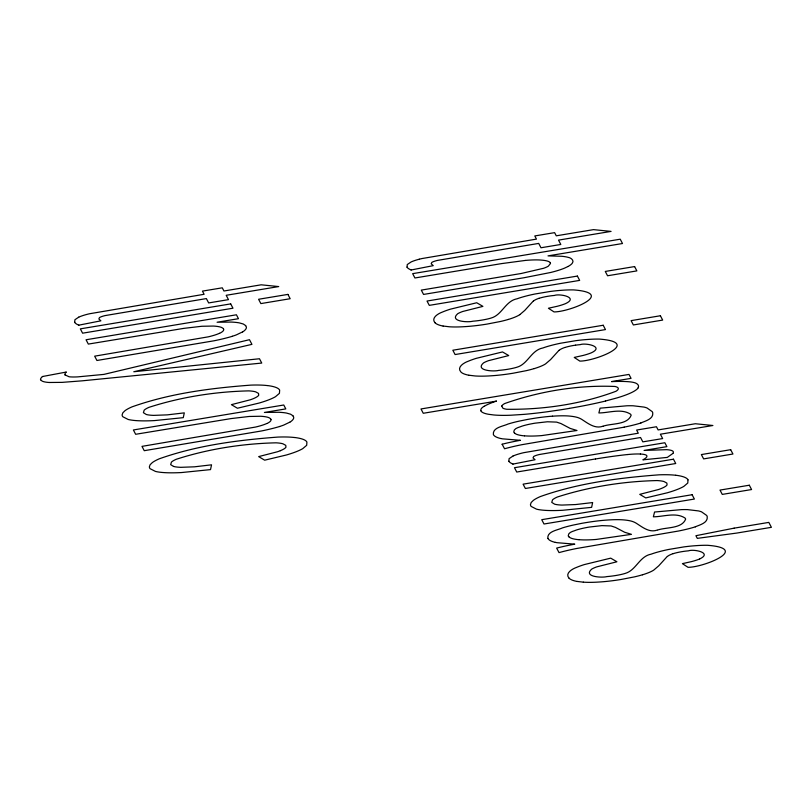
<?xml version="1.0" encoding="UTF-8"?>
<svg xmlns="http://www.w3.org/2000/svg" width="812" height="812" viewBox="0 0 812 812"><rect width="100%" height="100%" fill="white"/><g stroke="black" fill="none" stroke-linecap="round" stroke-linejoin="round"><path stroke-width="1.22" d="M638.171 387.76C639.836 385.01 636.314 382.949 634.01 382.553A42.082 7.521 -8.8 0 0 630.376 381.894A53.795 9.622 -8.8 0 0 618.571 381.427M672.894 453.441L667.302 457.4L642.871 459.836L644.434 458.932A35.799 6.405 -8.8 0 0 646.829 455.735A25.284 4.517 -8.8 0 0 640.404 454.03M533.251 301.079L524.755 310.428L519.802 314.66M559.062 350.256L550.556 359.614L545.613 363.847A39.067 6.983 -8.8 0 1 534.276 368.597M667.251 556.464L658.745 565.812L653.802 570.054A39.067 6.983 -8.8 0 1 642.465 574.805M242.433 331.966L236.454 334.838A31.82 5.694 -8.8 0 1 232.171 336.31M289.762 422.179L283.784 425.052A31.82 5.694 -8.8 0 1 279.501 426.523M567.994 266.498L564.716 268.062A37.941 6.78 -8.8 0 1 550.658 272.477L524.197 277.704L423.559 294.431L421.296 290.107L521.182 273.502L543.664 268.264A26.238 4.689 -8.8 0 0 548.333 266.163L550.485 263.494A48.74 8.719 -8.8 0 0 550.292 262.844M78.713 317.167L74.907 319.745L74.734 322.293M512.89 456.09L509.083 458.678L508.911 461.216M699.65 558.961C712.946 552.759 693.702 548.79 688.383 550.851A15.032 2.69 -8.8 0 0 683.745 551.378A14.768 2.639 -8.8 0 0 673.138 553.682M640.83 422.95C645.266 421.032 653.63 419.053 652.746 412.8A153.082 27.375 -8.8 0 0 652.168 411.593L647.062 408A80.835 14.454 -8.8 0 0 644.058 407.086L633.106 405.777A40.63 7.267 -8.8 0 0 626.905 405.787L600.068 408.172L598.88 412.963C609.071 412.892 621.292 408.203 630.488 414.15A93.045 16.636 -8.8 0 1 631.157 415.277C627.402 425.021 611.791 423.225 603.204 426.168M695.316 526.795C699.751 524.887 708.115 522.898 707.232 516.645A153.082 27.375 -8.8 0 0 706.653 515.437L701.548 511.844A80.835 14.454 -8.8 0 0 698.543 510.931L687.591 509.621A40.63 7.267 -8.8 0 0 681.39 509.631L654.553 512.027L653.366 516.818C663.556 516.747 675.777 512.057 684.973 517.995A93.045 16.636 -8.8 0 1 685.643 519.122C681.887 528.866 666.276 527.069 657.69 530.013M605.468 401.016L617.272 397.829A58.576 10.475 -8.8 0 0 638.262 387.75M624.195 427.173L522.014 444.671A57.936 10.363 -8.8 0 0 504.546 448.762L502.161 444.245M78.713 325.186L100.901 320.821L98.861 318.974L99.46 317.624A9.795 1.756 -8.8 0 1 99.977 317.309A11.003 1.969 -8.8 0 1 104.525 315.736A7.755 1.391 -8.8 0 1 105.418 315.533L206.37 298.583L208.654 302.937L228.476 299.638L226.193 295.294L278.719 286.575L261.17 284.809L223.939 291L222.275 287.824L202.452 291.112L204.116 294.289L89.756 313.716A18.24 3.258 -8.8 0 0 86.945 314.386A24.34 4.354 -8.8 0 0 78.744 317.167M411.055 270.01L433.243 265.646L431.202 263.788L431.801 262.438A9.795 1.756 -8.8 0 1 432.319 262.134A11.003 1.969 -8.8 0 1 436.866 260.561A7.755 1.391 -8.8 0 1 437.759 260.358L538.711 243.407L540.985 247.761L560.808 244.463L558.534 240.119L611.06 231.4L593.511 229.634L556.271 235.815L554.616 232.648L534.793 235.937L536.448 239.114L422.098 258.531A18.24 3.258 -8.8 0 0 419.286 259.211M512.89 464.109L535.078 459.744L533.037 457.897L533.636 456.547A9.795 1.756 -8.8 0 1 534.154 456.232A11.003 1.969 -8.8 0 1 538.701 454.659A7.755 1.391 -8.8 0 1 539.594 454.466L640.546 437.516L642.83 441.86L662.653 438.571L660.369 434.217L712.895 425.498L695.346 423.742L658.116 429.924L656.451 426.747L636.628 430.045L638.293 433.212L523.933 452.639A18.24 3.258 -8.8 0 0 521.121 453.319A24.34 4.354 -8.8 0 0 512.92 456.09M42.397 376.535L66.076 372.089M496.467 401.118L423.265 413.278L421.002 408.954L628.995 374.423L631.056 378.362L611.517 381.599L618.602 381.407M595.47 458.963L516.736 472.036L514.473 467.712L664.845 442.743L666.885 446.641L644.089 450.427L666.622 449.665A29.273 5.237 -8.8 0 1 673.229 451.584A42.934 7.673 -8.8 0 1 672.884 453.441M602.951 426.209C595.064 429.132 588.071 423.448 581.808 419.418A169.282 30.267 -8.8 0 0 579.656 418.271L578.286 417.723A63.295 11.317 -8.8 0 0 568.349 415.977A42.772 7.643 -8.8 0 0 552.454 416.201M657.152 530.104C649.346 532.926 642.495 527.201 636.293 523.263A169.282 30.267 -8.8 0 0 634.142 522.116L632.771 521.568A63.295 11.317 -8.8 0 0 622.834 519.832A42.772 7.643 -8.8 0 0 606.94 520.056A42.356 7.572 -8.8 0 0 586.345 522.552A51.034 9.125 -8.8 0 0 581.757 523.334L573.323 525.049A38.864 6.953 -8.8 0 0 562.533 527.871C557.753 530.145 546.923 531.292 547.867 538.407M627.818 454.517L625.575 454.75A101.723 18.189 -8.8 0 0 595.48 458.983M525.323 260.439L501.501 263.616L414.932 277.978L412.658 273.654L620.236 239.195L622.499 243.519L548.019 255.881L561.924 256.287A55.165 9.866 -8.8 0 1 568.096 257.333C570.846 257.597 574.723 260.591 572.166 263.382A53.166 9.511 -8.8 0 1 568.014 266.498M520.259 440.307L502.486 438.835A68.198 12.19 -8.8 0 1 500.842 438.5M49.339 382.482L62.148 382.371L82.093 380.838L261.748 363.065L259.485 358.752L133.777 371.754L251.933 344.359L249.487 339.7L103.916 374.393L77.82 376.869A23.812 4.253 -8.8 0 1 69.111 376.778L65.102 374.931M524.593 435.841L525.608 435.912A39.95 7.146 -8.8 0 0 541.777 435.587L576.987 430.492L570.207 428.421L560.94 423.549L556.575 422.108L547.4 421.773L534.976 423.184A25.954 4.639 -8.8 0 0 532.499 423.62L530.134 424.077A21.396 3.827 -8.8 0 0 521.984 426.148C519.213 427.427 513.712 428.066 513.752 431.964A65.681 11.744 -8.8 0 0 514.311 432.877L514.595 433.151M579.078 539.686L580.093 539.757A39.95 7.146 -8.8 0 0 596.262 539.442L631.472 534.337L624.692 532.266L615.425 527.394L611.06 525.953L601.885 525.628L589.461 527.029A25.954 4.639 -8.8 0 0 586.985 527.465L584.62 527.922A21.396 3.827 -8.8 0 0 576.469 529.992C573.698 531.271 568.197 531.911 568.238 535.808A65.681 11.744 -8.8 0 0 568.796 536.722L569.08 537.006M583.331 582.163L577.139 581.433M267.321 385.578L265.971 385.426A55.652 9.947 -8.8 0 0 250.806 385.121C210.704 388.136 170.073 393.353 132.041 406.853A60.89 10.891 -8.8 0 0 125.038 410.659L122.835 412.821L122.115 414.891A88.812 15.875 -8.8 0 0 122.805 416.729L128.154 419.459A58.708 10.495 -8.8 0 0 137.005 420.667A61.245 10.952 -8.8 0 0 142.882 420.87A59.012 10.556 -8.8 0 0 154.371 420.596L183.268 417.662L184.294 412.872L167.252 414.871L153.61 415.379A34.449 6.161 -8.8 0 1 146.241 414.465L143.409 412.689L144.181 410.161A36.682 6.557 -8.8 0 1 148.992 407.33C181.066 396.997 215.129 391.658 248.807 390.876A38.367 6.861 -8.8 0 1 255.648 391.841L258.52 393.404L258.713 395.211A32.064 5.735 -8.8 0 1 253.09 398.753A31.404 5.613 -8.8 0 1 250.228 399.808L231.39 404.66L237.419 408.233L259.018 403.077A52.394 9.368 -8.8 0 0 275.501 396.682L279.429 393.343L279.653 390.146A74.988 13.408 -8.8 0 0 267.422 385.548M675.675 475.264L674.315 475.121A55.652 9.947 -8.8 0 0 659.151 474.817C619.059 477.832 578.418 483.049 540.386 496.548A60.89 10.891 -8.8 0 0 533.382 500.354L531.18 502.506L530.469 504.577A88.812 15.875 -8.8 0 0 531.149 506.414L536.509 509.154A58.708 10.495 -8.8 0 0 545.349 510.362A61.245 10.952 -8.8 0 0 551.236 510.565A59.012 10.556 -8.8 0 0 562.716 510.281L591.613 507.358L592.638 502.567L575.596 504.556L561.955 505.074A34.449 6.161 -8.8 0 1 554.586 504.161L551.754 502.384L552.525 499.857A36.682 6.557 -8.8 0 1 557.337 497.015C589.41 486.692 623.474 481.354 657.152 480.562A38.367 6.861 -8.8 0 1 663.993 481.536L666.865 483.089L667.058 484.896A32.064 5.735 -8.8 0 1 661.435 488.438A31.404 5.613 -8.8 0 1 658.573 489.504L639.734 494.356L645.763 497.918L667.362 492.772A52.394 9.368 -8.8 0 0 683.846 486.378L687.774 483.028L687.997 479.841M294.583 437.526L293.223 437.374A55.652 9.947 -8.8 0 0 278.059 437.069C237.967 440.084 197.326 445.301 159.294 458.8A60.89 10.891 -8.8 0 0 152.301 462.607L150.088 464.768L149.378 466.839A88.812 15.875 -8.8 0 0 150.058 468.676L155.417 471.407A58.708 10.495 -8.8 0 0 164.257 472.614A61.245 10.952 -8.8 0 0 170.144 472.817A59.012 10.556 -8.8 0 0 181.624 472.543L210.521 469.61L211.546 464.819L194.504 466.819L180.863 467.326A34.449 6.161 -8.8 0 1 173.504 466.413M443.139 326.038L449.33 326.779A45.756 8.181 -8.8 0 0 462.444 326.789L465.459 326.607A43.401 7.765 -8.8 0 0 487.139 324.069L500.263 321.522A32.632 5.836 -8.8 0 0 508.403 319.41M468.95 375.225L475.142 375.966A45.756 8.181 -8.8 0 0 488.256 375.976L491.27 375.794A43.401 7.765 -8.8 0 0 512.94 373.256L526.074 370.708A32.632 5.836 -8.8 0 0 534.205 368.597M173.504 466.413L170.662 464.637L171.433 462.109A36.682 6.557 -8.8 0 1 176.245 459.277C208.319 448.945 242.382 443.606 276.07 442.824A38.367 6.861 -8.8 0 1 282.901 443.788L285.773 445.352L285.966 447.158A32.064 5.735 -8.8 0 1 280.343 450.701M245.681 325.602L243.265 323.998L239.195 322.861A51.278 9.165 -8.8 0 0 231.197 322.07L217.088 322.232L238.464 318.69L236.424 314.792L86.052 339.761L88.325 344.085L183.796 328.373L201.894 326.262L213.414 326.059A41.067 7.338 -8.8 0 1 221.696 327.51L223.036 328.342A49.156 8.79 -8.8 0 1 223.645 329.215M293.01 415.805L290.594 414.211L286.524 413.064A51.278 9.165 -8.8 0 0 278.526 412.273L264.407 412.445L285.794 408.893L283.753 405.005L133.381 429.964L135.655 434.288L231.126 418.576L249.223 416.465L260.733 416.262A41.067 7.338 -8.8 0 1 269.016 417.713L270.366 418.545A49.156 8.79 -8.8 0 1 270.975 419.418M434.958 322.75C430.766 317.827 438.389 313.493 442.367 312.082A48.284 8.638 -8.8 0 1 450.366 309.179L476.725 302.754L482.927 306.378L462.688 311.493A30.257 5.41 -8.8 0 0 457.704 313.726C448.813 321.491 468.077 322.608 472.909 321.197A19.782 3.542 -8.8 0 0 477.405 320.75A20.452 3.654 -8.8 0 0 484.196 319.695L486.155 319.309A14.789 2.639 -8.8 0 0 491.209 318.01C502.151 314.954 505.389 300.927 517.122 298.775A35.261 6.303 -8.8 0 1 522.979 296.898L525.171 296.289A37.768 6.75 -8.8 0 1 534.712 294.056L550.049 291.488A38.631 6.902 -8.8 0 1 559.427 290.463L563.893 290.138A41.676 7.45 -8.8 0 1 573.688 289.914C616.836 293.254 569.182 312.112 554.017 311.909L548.404 308.245L557.347 306.256A26.055 4.659 -8.8 0 0 565.659 303.566C578.946 297.365 559.712 293.406 554.383 295.456A15.032 2.69 -8.8 0 0 549.744 295.984A14.768 2.639 -8.8 0 0 539.148 298.288M568.948 578.134C564.766 573.221 572.379 568.887 576.358 567.476A48.284 8.638 -8.8 0 1 584.356 564.573L610.715 558.148L616.927 561.772L596.678 566.888A30.257 5.41 -8.8 0 0 591.704 569.121C582.803 576.875 602.068 577.992 606.899 576.591A19.782 3.542 -8.8 0 0 611.395 576.134A20.452 3.654 -8.8 0 0 618.196 575.089L620.145 574.693A14.789 2.639 -8.8 0 0 625.199 573.404C636.151 570.349 639.389 556.322 651.122 554.17A35.261 6.303 -8.8 0 1 656.969 552.282L659.171 551.683A37.768 6.75 -8.8 0 1 668.702 549.45L684.039 546.882A38.631 6.902 -8.8 0 1 693.418 545.857L697.884 545.532A41.676 7.45 -8.8 0 1 707.678 545.299C750.836 548.648 703.172 567.507 688.018 567.304L682.395 563.64L691.337 561.65A26.055 4.659 -8.8 0 0 699.65 558.961M40.742 379.843L41.96 380.98A35.048 6.263 -8.8 0 0 49.288 382.493M407.076 267.118L407.248 264.57L411.055 261.992A24.34 4.354 -8.8 0 1 419.256 259.211M411.166 269.98A98.008 17.519 -8.8 0 1 406.954 267.138M525.334 260.429A33.424 5.978 -8.8 0 1 539.858 259.992L542.517 260.205A42.569 7.612 -8.8 0 1 550.353 262.834M443.037 326.059A76.612 13.702 -8.8 0 1 435.059 322.729M519.741 314.67A39.067 6.983 -8.8 0 1 508.474 319.41M533.474 301.049A23.924 4.273 -8.8 0 1 538.985 298.288M468.839 375.245A76.612 13.702 -8.8 0 1 460.861 371.916C456.435 367.166 464.22 362.609 468.169 361.269A48.284 8.638 -8.8 0 1 476.167 358.366L502.526 351.941L508.738 355.565L488.489 360.68A30.257 5.41 -8.8 0 0 483.516 362.913C474.614 370.678 493.879 371.784 498.72 370.384A19.782 3.542 -8.8 0 0 503.207 369.927A20.452 3.654 -8.8 0 0 510.007 368.881L511.956 368.486A14.789 2.639 -8.8 0 0 517.011 367.197C527.942 364.111 531.2 350.114 542.934 347.962A35.261 6.303 -8.8 0 1 548.78 346.085L550.983 345.476A37.768 6.75 -8.8 0 1 560.513 343.243L575.85 340.675A38.631 6.902 -8.8 0 1 585.229 339.649L589.695 339.325A41.676 7.45 -8.8 0 1 599.489 339.091C642.647 342.441 594.983 361.299 579.829 361.096L574.216 357.432L583.148 355.443A26.055 4.659 -8.8 0 0 591.461 352.753C604.757 346.551 585.513 342.593 580.194 344.643A15.032 2.69 -8.8 0 0 575.556 345.171M559.285 350.236A23.924 4.273 -8.8 0 1 564.787 347.475M564.959 347.475A14.768 2.639 -8.8 0 1 575.556 345.161M484.429 406.193A53.45 9.561 -8.8 0 1 496.386 401.118M481.13 410.953A49.451 8.841 -8.8 0 1 484.196 406.213M480.968 410.984A61.57 11.013 -8.8 0 0 488.794 414.323L493.808 414.973A60.961 10.901 -8.8 0 0 510.981 415.216L524.268 414.353A94.192 16.839 -8.8 0 0 547.105 411.785L560.848 409.776A126.246 22.574 -8.8 0 0 569.232 408.406M605.559 401.037A104.758 18.727 -8.8 0 1 569.222 408.385M502.08 444.235A55.774 9.977 -8.8 0 1 520.279 440.327M640.983 422.961A41.595 7.44 -8.8 0 1 624.144 427.142M552.515 416.17A42.356 7.572 -8.8 0 0 531.86 418.698A51.034 9.125 -8.8 0 0 527.272 419.489L518.838 421.195A38.864 6.953 -8.8 0 0 508.058 424.026C503.267 426.3 492.437 427.447 493.381 434.552A80.601 14.413 -8.8 0 0 500.75 438.521M524.491 435.871A51.471 9.206 -8.8 0 1 514.686 433.141M513.001 464.088A98.008 17.519 -8.8 0 1 508.789 461.236M627.798 454.527A27.385 4.892 -8.8 0 1 640.445 454.02M675.767 475.243A74.988 13.408 -8.8 0 1 687.977 479.841M695.468 526.805A41.595 7.44 -8.8 0 1 678.629 530.997L576.5 548.516A57.936 10.363 -8.8 0 0 559.032 552.607L556.646 548.09A55.774 9.977 -8.8 0 1 574.764 544.172L556.971 542.68A68.198 12.19 -8.8 0 1 555.327 542.345M555.235 542.365A80.601 14.413 -8.8 0 1 547.938 538.397M578.976 539.716A51.471 9.206 -8.8 0 1 569.171 536.986M577.027 581.453A76.612 13.702 -8.8 0 1 569.05 578.124M583.341 582.163A45.756 8.181 -8.8 0 0 596.444 582.184L599.459 582.001A43.401 7.765 -8.8 0 0 621.129 579.463L634.263 576.916A32.632 5.836 -8.8 0 0 642.393 574.794M667.474 556.443A23.924 4.273 -8.8 0 1 672.975 553.682M78.825 325.165A98.008 17.519 -8.8 0 1 74.613 322.313M223.533 329.236A34.266 6.131 -8.8 0 1 219.737 333.265M219.504 333.285A25.182 4.507 -8.8 0 1 208.237 336.848L94.659 356.163L96.932 360.487L214.043 340.786A50.638 9.054 -8.8 0 0 232.262 336.32M245.488 325.642A64.524 11.541 -8.8 0 1 242.646 331.956M40.57 379.874A53.145 9.5 -8.8 0 1 42.549 376.524M64.96 374.961A59.641 10.668 -8.8 0 1 66.208 372.069M270.853 419.439A34.266 6.131 -8.8 0 1 267.057 423.478M266.823 423.488A25.182 4.507 -8.8 0 1 255.567 427.051L141.988 446.367L144.252 450.69L261.362 430.989A50.638 9.054 -8.8 0 0 279.592 426.523M292.807 415.845A64.524 11.541 -8.8 0 1 289.965 422.159M280.333 450.701A31.404 5.613 -8.8 0 1 277.481 451.756L258.642 456.608L264.671 460.181L286.271 455.024A52.394 9.368 -8.8 0 0 302.764 448.63L306.692 445.291L306.906 442.093A74.988 13.408 -8.8 0 0 294.675 437.495M501.755 406.091L502.872 408.172A34.896 6.242 -8.8 0 0 506.81 409.278C543.563 409.745 581.473 404.143 615.943 391.282A33.302 5.958 -8.8 0 0 618.196 389.202L618.297 388.816A36.388 6.506 -8.8 0 0 617.922 387.76L617.567 387.456A32.541 5.816 -8.8 0 0 614.978 386.471C577.88 384.888 539.645 391.211 504.668 403.554A34.51 6.171 -8.8 0 0 501.755 406.091M734.129 528.155L695.914 535.707L697.315 538.366L736.707 533.078L771.4 527.323L768.822 522.4L734.129 528.155M230.699 303.891L80.337 328.86L82.601 333.184L232.973 308.215L230.699 303.891M287.905 294.401L258.592 299.263L260.865 303.587L290.168 298.714L287.905 294.401M577.393 276.07L427.021 301.039L429.294 305.363L579.666 280.394L577.393 276.07M634.598 266.569L605.285 271.441L607.559 275.765L636.862 270.893L634.598 266.569M603.204 325.257L452.832 350.226L455.096 354.55L605.468 329.581L603.204 325.257M660.4 315.756L631.097 320.628L633.36 324.952L662.673 320.08L660.4 315.756M673.473 459.196L523.101 484.165L525.374 488.489L675.736 463.52L673.473 459.196M730.678 449.696L701.365 454.568L703.639 458.892L732.942 454.02L730.678 449.696M692.108 494.721L541.736 519.68L544.01 524.004L694.382 499.045L692.108 494.721M749.314 485.221L720 490.083L722.274 494.406L751.577 489.545L749.314 485.221"/></g></svg>
